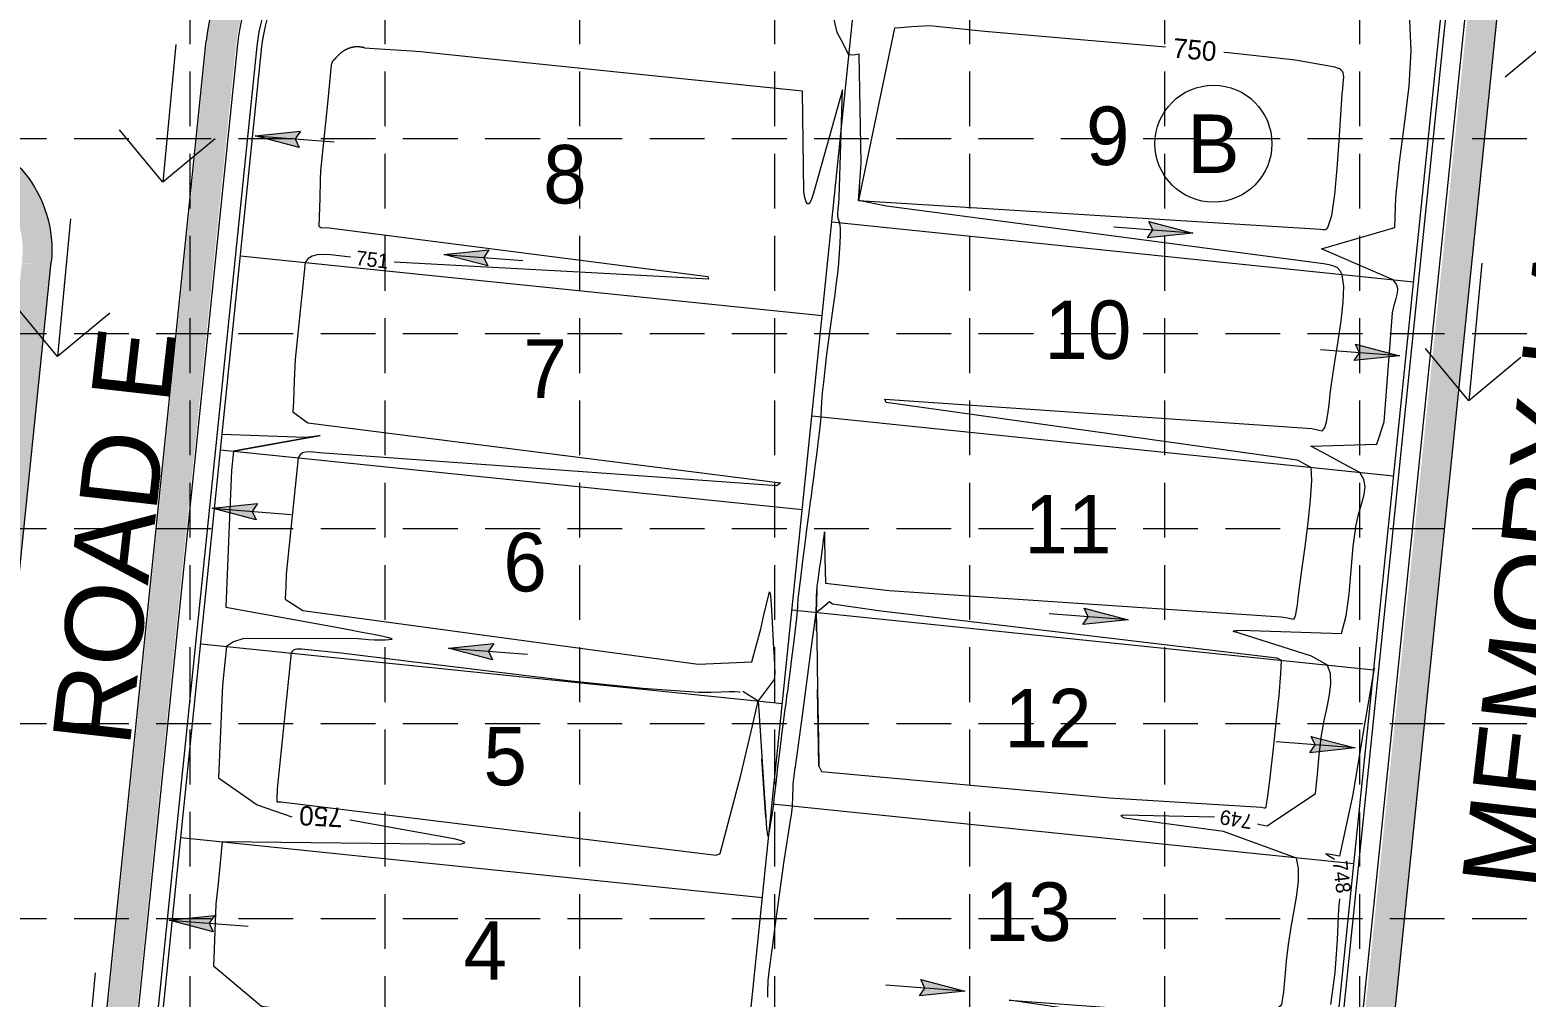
# Model space of a CAD drawing. Header units: feet. Extents: x 46644 to 49208, y 46045 to 47649.
# Drawn here: x 47453 to 47760, y 46910.7 to 47109.1 of the extents above; entities that cross this region are included whole.
import ezdxf
from ezdxf.enums import TextEntityAlignment as Align

# ---------------------------------------------------------------- set-up
doc = ezdxf.new("R2010")
doc.units = ezdxf.units.FT
doc.header["$MEASUREMENT"] = 0
doc.linetypes.add('HIDDEN', pattern=[0.375, 0.25, -0.125])
doc.layers.get('0').update_dxf_attribs({"color": 1})
for name, color, linetype, lineweight in [('06213 - LEVE 12', 1, 'Continuous', 0), ('Level 11', 1, 'Continuous', 0), ('Level 13', 1, 'Continuous', 0), ('Level 15', 1, 'Continuous', 0), ('Level 45', 1, 'Continuous', 0), ('Level 52', 1, 'Continuous', 0), ('PC', 35, 'Continuous', 0)]:
    doc.layers.add(name, color=color, linetype=linetype, lineweight=lineweight)
doc.layers.add('EROSION BLANKET', color=84, linetype='Continuous')
doc.layers.add('GRID', color=254, linetype='HIDDEN')
doc.styles.get("Standard").update_dxf_attribs({"font": 'ARIAL.TTF'})
doc.styles.add('Style-WORKING', font='WORKING.shx')
doc.styles.add('SURVEY', font='surveyor.shx')

msp = doc.modelspace()

# ---------------------------------------------------------------- hatches: boundary and pattern name
at = {"layer": 'Level 52', "linetype": 'Continuous', "lineweight": 0}
for points in [[(47508.49, 47088.36), (47507.44, 47086.76), (47508.23, 47085.02), (47499.19, 47087.4)], [(47682.34, 47066.48), (47683.39, 47068.08), (47682.59, 47069.82), (47691.64, 47067.44)], [(47547.2, 47064.04), (47546.15, 47062.45), (47546.95, 47060.7), (47537.91, 47063.08)], [(47724.76, 47041.31), (47725.81, 47042.9), (47725.02, 47044.65), (47734.06, 47042.27)], [(47499.67, 47011.95), (47498.62, 47010.36), (47499.42, 47008.61), (47490.38, 47010.99)], [(47669.08, 46987.14), (47670.13, 46988.74), (47669.33, 46990.49), (47678.37, 46988.1)], [(47548.17, 46983.26), (47547.12, 46981.66), (47547.91, 46979.92), (47538.87, 46982.3)], [(47715.65, 46960.85), (47716.7, 46962.45), (47715.91, 46964.19), (47724.95, 46961.81)], [(47490.86, 46927.46), (47489.81, 46925.87), (47490.6, 46924.12), (47481.56, 46926.51)], [(47635.56, 46910.94), (47636.61, 46912.54), (47635.81, 46914.29), (47644.85, 46911.9)]]:
    msp.add_hatch(color=7, dxfattribs=at).paths.add_polyline_path(points)

# ---------------------------------------------------------------- linework, layer by layer
at = {"color": 7, "linetype": 'Continuous', "lineweight": 0}
for p, q in [((47755.74, 47099.52), (47766.43, 47108.39)), ((47482.94, 47106.14), (47480.28, 47077.89)), ((47480.28, 47077.89), (47471.39, 47088.6)), ((47490.98, 47086.76), (47480.28, 47077.89)), ((47461.34, 47070.38), (47458.69, 47042.13)), ((47750.9, 47061.28), (47748.24, 47033.03)), ((47458.69, 47042.13), (47449.8, 47052.85)), ((47469.38, 47051), (47458.69, 47042.13)), ((47748.24, 47033.03), (47739.35, 47043.75)), ((47758.94, 47041.9), (47748.24, 47033.03)), ((47466.42, 46915.68), (47463.77, 46887.43))]:
    msp.add_line(p, q, dxfattribs=at)
at = {"layer": '06213 - LEVE 12', "color": 7, "linetype": 'Continuous', "lineweight": 0}
for p, q in [((47584.7, 46749.74), (47624.06, 47133.06)), ((47712.75, 46821.98), (47742.98, 47116.43)), ((47466.14, 46770), (47500.62, 47105.71)), ((47736.92, 47057.39), (47617.55, 47069.65)), ((47496.21, 47062.79), (47615.58, 47050.53)), ((47732.83, 47017.6), (47613.46, 47029.86)), ((47492.12, 47023), (47611.5, 47010.74)), ((47728.75, 46977.81), (47609.37, 46990.07)), ((47488.04, 46983.21), (47607.41, 46970.95)), ((47724.66, 46938.02), (47605.29, 46950.28)), ((47483.95, 46943.42), (47603.33, 46931.16))]:
    msp.add_line(p, q, dxfattribs=at)
at = {"layer": '06213 - LEVE 12', "color": 7, "linetype": 'Continuous', "lineweight": 0, "extrusion": (0, 0, -1)}
msp.add_arc((-47530.46, 47102.64), 30, 5.8631, 89.7456, dxfattribs=at)
at = {"layer": 'EROSION BLANKET', "linetype": 'Continuous', "lineweight": 0, "const_width": 6}
msp.add_lwpolyline([(47742.7, 46585.8), (47725.33, 46705.2, 0.408164), (47700.71, 46724.86), (47502.5, 46695.54, 0.402813), (47484.65, 46670.83), (47488.4, 46646.66), (47493.01, 46627.5, -1.233437), (47407.69, 46625.89), (47411.44, 46644.21), (47454.33, 47061.01, 0.408453), (47435.94, 47085.61), (47414.55, 47087.51), (47389.67, 47087.46, -1.038547), (47397.06, 47176.26), (47415.84, 47174.24), (47888.65, 47175.75)], format="xyb", dxfattribs=at)
msp.add_lwpolyline([(47751.66, 47118.27), (47724.39, 46853.32), (47720, 46811.62), (47718.9, 46789.13), (47718.87, 46777.8, -0.335592), (47700.46, 46758.37), (47502.84, 46729.21, -0.474911), (47457.61, 46767.6), (47492.3, 47106.36, -0.371269), (47528.43, 47140.6), (47731.85, 47141.87, -0.40085), (47751.72, 47118.98), (47751.69, 47118.66)], format="xyb", close=True, dxfattribs=at)
at = {"layer": 'GRID', "color": 252, "linetype": 'HIDDEN', "lineweight": 0, "ltscale": 45}
for p, q in [((47485.8, 47606.85), (47485.8, 46206.68)), ((47525.8, 47606.85), (47525.8, 46206.68)), ((47565.8, 47606.85), (47565.8, 46206.68)), ((47605.8, 47606.85), (47605.8, 46206.68)), ((47645.8, 47606.85), (47645.8, 46206.68)), ((47685.8, 47606.85), (47685.8, 46206.68)), ((47725.8, 47606.85), (47725.8, 46206.68)), ((46685.8, 47086.85), (49165.8, 47086.85)), ((46685.8, 47046.85), (49165.8, 47046.85)), ((46685.8, 47006.85), (49165.8, 47006.85)), ((46685.8, 46966.85), (49165.8, 46966.85)), ((46685.8, 46926.85), (49165.8, 46926.85))]:
    msp.add_line(p, q, dxfattribs=at)
at = {"layer": 'Level 11', "color": 7, "linetype": 'Continuous', "lineweight": 0}
msp.add_circle((47695.86, 47085.77), 12, dxfattribs=at)
msp.add_circle((47695.86, 47085.77), 12, dxfattribs=at)
at = {"layer": 'Level 13', "color": 7, "linetype": 'Continuous', "lineweight": 0}
for p, q in [((47724.19, 46820.81), (47754.65, 47117.47)), ((47454.7, 46771.17), (47489.18, 47106.88)), ((47415.36, 46652.38), (47457.37, 47061.45))]:
    msp.add_line(p, q, dxfattribs=at)
msp.add_arc((47530.46, 47102.64), 41.5, 90.2544, 174.1369, dxfattribs=at)
at = {"layer": 'Level 13', "color": 7, "linetype": 'Continuous', "lineweight": 0, "extrusion": (0, 0, -1)}
msp.add_arc((-47432.5, 47064.01), 25, 95.8631, 185.8631, dxfattribs=at)
at = {"layer": 'Level 15', "color": 7, "linetype": 'Continuous', "lineweight": 0}
for p, q in [((47713.74, 46821.88), (47745.85, 47134.6)), ((47717.72, 46821.47), (47749.9, 47134.86)), ((47461.17, 46770.51), (47495.64, 47106.22)), ((47465.15, 46770.1), (47499.62, 47105.81))]:
    msp.add_line(p, q, dxfattribs=at)
at = {"layer": 'Level 15', "color": 7, "linetype": 'Continuous', "lineweight": 0, "extrusion": (0, 0, -1)}
for radius in [35, 31]:
    msp.add_arc((-47530.46, 47102.64), radius, 5.8631, 89.7456, dxfattribs=at)
at = {"layer": 'Level 45', "color": 7, "linetype": 'Continuous', "lineweight": 0}
for p, q in [((47499.19, 47087.4), (47515.42, 47086.15)), ((47691.64, 47067.44), (47675.41, 47068.69)), ((47537.91, 47063.08), (47554.13, 47061.83)), ((47490.38, 47010.99), (47506.6, 47009.74)), ((47678.37, 46988.1), (47662.15, 46989.36)), ((47538.87, 46982.3), (47555.1, 46981.05)), ((47481.56, 46926.51), (47497.79, 46925.25)), ((47644.85, 46911.9), (47628.63, 46913.15))]:
    msp.add_line(p, q, dxfattribs=at)
at = {"layer": 'Level 45', "color": 97, "linetype": 'Continuous', "lineweight": 0}
for p, q in [((47734.06, 47042.27), (47717.83, 47043.52)), ((47724.95, 46961.81), (47708.72, 46963.06))]:
    msp.add_line(p, q, dxfattribs=at)
at = {"layer": 'Level 52', "color": 7, "linetype": 'Continuous', "lineweight": 0, "flags": 128}
for points in [[(47508.49, 47088.36), (47507.44, 47086.76), (47508.23, 47085.02), (47499.19, 47087.4)], [(47682.34, 47066.48), (47683.39, 47068.08), (47682.59, 47069.82), (47691.64, 47067.44)], [(47547.2, 47064.04), (47546.15, 47062.45), (47546.95, 47060.7), (47537.91, 47063.08)], [(47724.76, 47041.31), (47725.81, 47042.9), (47725.02, 47044.65), (47734.06, 47042.27)], [(47499.67, 47011.95), (47498.62, 47010.36), (47499.42, 47008.61), (47490.38, 47010.99)], [(47669.08, 46987.14), (47670.13, 46988.74), (47669.33, 46990.49), (47678.37, 46988.1)], [(47548.17, 46983.26), (47547.12, 46981.66), (47547.91, 46979.92), (47538.87, 46982.3)], [(47715.65, 46960.85), (47716.7, 46962.45), (47715.91, 46964.19), (47724.95, 46961.81)], [(47490.86, 46927.46), (47489.81, 46925.87), (47490.6, 46924.12), (47481.56, 46926.51)], [(47635.56, 46910.94), (47636.61, 46912.54), (47635.81, 46914.29), (47644.85, 46911.9)]]:
    msp.add_lwpolyline(points, close=True, dxfattribs=at)
at = {"layer": 'PC', "color": 35, "linetype": 'Continuous', "lineweight": 0, "flags": 128}
for points in [[(47718.02, 47064.2), (47733.09, 47068.6), (47733.28, 47074.77), (47734.06, 47082.01), (47735.07, 47089.8), (47735.99, 47097.59), (47736.46, 47104.86), (47736.15, 47111.06), (47735.44, 47114.11), (47734.3, 47116.64), (47732.73, 47118.72), (47730.72, 47120.39), (47728.27, 47121.75), (47725.38, 47122.85), (47720.86, 47124.01), (47715.87, 47124.86), (47710.71, 47125.43), (47705.72, 47125.74), (47623.48, 47131.24), (47623.46, 47131.32), (47619.73, 47131.7), (47613.55, 47132.12), (47607.37, 47132.54), (47601.58, 47132.93)], [(47623.58, 47081.8), (47623.14, 47104.14), (47622.44, 47104.03), (47621.74, 47103.94), (47621.07, 47103.99), (47619.45, 47107.07), (47619.04, 47107.84), (47618.64, 47108.61), (47618.25, 47110.39), (47617.87, 47112.16), (47617.68, 47113.05), (47617.49, 47113.94), (47596.97, 47116.05), (47583.29, 47117.45), (47576.45, 47118.15), (47568.18, 47118.71), (47559.91, 47119.27), (47551.63, 47119.83), (47543.36, 47120.39), (47542.22, 47120.47)], [(47686.04, 47105.6), (47682.11, 47105.95), (47664.62, 47107.42), (47648.95, 47108.79), (47637.57, 47109.99), (47634, 47109.72), (47631.62, 47109.55), (47630.43, 47109.46), (47623.03, 47074.11), (47623.58, 47081.8)], [(47533.18, 47104.6), (47531.27, 47104.73), (47523.63, 47105.25), (47521.72, 47105.38), (47521.71, 47105.39), (47521.71, 47105.39), (47521.7, 47105.4), (47521.69, 47105.41), (47521.67, 47105.42), (47521.66, 47105.42), (47521.64, 47105.44), (47521.61, 47105.45), (47521.58, 47105.46), (47521.55, 47105.47), (47521.52, 47105.48), (47521.48, 47105.49), (47521.45, 47105.49), (47521.41, 47105.5), (47521.37, 47105.51), (47521.34, 47105.52), (47521.3, 47105.53), (47521.26, 47105.54), (47521.22, 47105.54), (47521.18, 47105.55), (47521.13, 47105.56), (47521.09, 47105.56), (47521.05, 47105.57), (47521.01, 47105.58), (47520.97, 47105.58), (47520.93, 47105.59), (47520.89, 47105.59), (47520.84, 47105.6), (47520.8, 47105.6), (47520.76, 47105.61), (47520.72, 47105.61), (47520.68, 47105.62), (47520.64, 47105.62), (47520.6, 47105.62), (47520.56, 47105.63), (47520.52, 47105.63), (47520.47, 47105.63), (47520.43, 47105.63), (47520.39, 47105.64), (47520.35, 47105.64), (47520.31, 47105.64), (47520.27, 47105.64), (47520.23, 47105.64), (47520.19, 47105.64), (47520.15, 47105.64), (47520.11, 47105.64), (47520.07, 47105.64), (47520.02, 47105.64), (47519.98, 47105.64), (47519.94, 47105.64), (47519.9, 47105.63), (47519.86, 47105.63), (47519.82, 47105.63), (47519.78, 47105.63), (47519.73, 47105.62), (47519.69, 47105.62), (47519.65, 47105.61), (47519.61, 47105.61), (47519.57, 47105.6), (47519.52, 47105.6), (47519.48, 47105.59), (47519.44, 47105.59), (47519.4, 47105.58), (47519.35, 47105.57), (47519.31, 47105.56), (47519.27, 47105.56), (47519.23, 47105.55), (47519.18, 47105.54), (47519.14, 47105.53), (47519.1, 47105.52), (47519.05, 47105.51), (47519.01, 47105.5), (47518.97, 47105.49), (47518.92, 47105.48), (47518.88, 47105.47), (47518.84, 47105.45), (47518.79, 47105.44), (47518.75, 47105.43), (47518.71, 47105.42), (47518.66, 47105.4), (47518.62, 47105.39), (47518.58, 47105.37), (47518.53, 47105.36), (47518.49, 47105.34), (47518.45, 47105.33), (47518.4, 47105.31), (47518.36, 47105.3), (47518.31, 47105.28), (47518.27, 47105.26), (47518.23, 47105.24), (47518.18, 47105.22), (47518.14, 47105.21), (47518.1, 47105.19), (47518.05, 47105.17), (47518.01, 47105.15), (47517.97, 47105.13), (47517.92, 47105.11), (47517.88, 47105.08), (47517.83, 47105.06), (47517.79, 47105.04), (47517.75, 47105.02), (47517.7, 47104.99), (47517.66, 47104.97), (47517.62, 47104.95), (47517.57, 47104.92), (47517.53, 47104.9), (47517.49, 47104.87), (47517.44, 47104.84), (47517.4, 47104.82), (47517.36, 47104.79), (47517.31, 47104.76), (47517.27, 47104.73), (47517.23, 47104.71), (47517.19, 47104.68), (47517.14, 47104.65), (47517.1, 47104.62), (47517.06, 47104.59), (47517.01, 47104.55), (47516.97, 47104.52), (47516.93, 47104.49), (47516.89, 47104.46), (47516.84, 47104.42), (47516.8, 47104.39), (47516.76, 47104.36), (47516.72, 47104.32), (47516.68, 47104.29), (47516.63, 47104.25), (47516.59, 47104.21), (47516.55, 47104.18), (47516.51, 47104.14), (47516.47, 47104.1), (47516.43, 47104.06), (47516.39, 47104.02), (47516.34, 47103.98), (47516.3, 47103.94), (47516.26, 47103.9), (47516.22, 47103.86), (47516.18, 47103.81), (47516.14, 47103.77), (47516.1, 47103.73), (47516.06, 47103.69), (47516.02, 47103.64), (47515.98, 47103.6), (47515.94, 47103.56), (47515.9, 47103.51), (47515.86, 47103.47), (47515.83, 47103.43), (47515.79, 47103.38), (47515.75, 47103.34), (47515.71, 47103.3), (47515.67, 47103.26), (47515.64, 47103.22), (47515.6, 47103.18), (47515.56, 47103.15), (47515.52, 47103.11), (47515.49, 47103.07), (47515.45, 47103.04), (47515.42, 47103.01), (47515.38, 47102.97), (47515.34, 47102.94), (47515.31, 47102.91), (47515.27, 47102.88), (47515.24, 47102.84), (47515.21, 47102.81), (47515.17, 47102.77), (47515.14, 47102.72), (47515.1, 47102.67), (47515.07, 47102.61), (47515.03, 47102.54), (47515, 47102.46), (47514.96, 47102.36), (47514.93, 47102.25), (47514.89, 47102.11), (47514.85, 47101.95), (47514.11, 47094.71), (47513.37, 47087.48), (47512.63, 47080.24), (47512.57, 47078.35), (47512.46, 47074.56), (47512.3, 47068.87), (47512.67, 47068.62), (47513.18, 47068.54), (47513.87, 47068.59), (47592.14, 47058.57), (47592.22, 47057.96), (47527.72, 47061.48)], [(47619.75, 47096.82), (47613.8, 47075.63), (47613.34, 47074.22), (47612.91, 47073.43), (47612.59, 47073.41), (47612.29, 47073.88), (47612.02, 47074.75), (47611.79, 47075.92), (47611.51, 47096.56), (47585.4, 47099.24), (47546.23, 47103.26), (47533.18, 47104.6)], [(47623.03, 47074.11), (47717.81, 47068.25), (47718.23, 47068.18), (47718.57, 47068.16), (47718.85, 47068.21), (47719.09, 47068.34), (47719.3, 47068.58), (47720.12, 47071.07), (47720.76, 47075.34), (47721.26, 47080.69), (47721.65, 47086.38), (47721.98, 47091.71), (47722.28, 47095.93), (47722.39, 47097.09), (47722.49, 47098.03), (47722.56, 47098.79), (47722.59, 47099.4), (47722.57, 47099.89), (47722.48, 47100.3), (47722.38, 47100.52), (47722.23, 47100.73), (47722.01, 47100.92), (47721.71, 47101.11), (47721.31, 47101.29), (47720.78, 47101.48), (47712.66, 47102.92), (47698.94, 47104.43), (47697.99, 47104.52)], [(47593.84, 46939.84), (47594.61, 46940.14), (47598.86, 46956.25), (47601.25, 46966.39), (47602.44, 46971.46), (47602.7, 46967.48), (47603.74, 46951.53), (47604.01, 46947.75), (47604.08, 46946.38), (47604.17, 46945.28), (47604.26, 46944.46), (47604.37, 46943.95), (47604.49, 46943.75), (47604.63, 46943.9), (47604.98, 46946.01), (47605.32, 46948.12), (47605.67, 46950.24), (47605.67, 46950.3), (47605.68, 46950.41), (47605.68, 46950.53), (47605.68, 46950.59), (47605.81, 46951.96), (47606.11, 46954.53), (47606.5, 46957.85), (47606.95, 46961.52), (47607.39, 46965.08), (47607.78, 46968.11), (47607.94, 46969.4), (47608.09, 46970.5), (47608.22, 46971.49), (47608.35, 46972.47), (47608.49, 46973.5), (47608.65, 46974.69), (47608.99, 46977.24), (47609.37, 46980.19), (47609.76, 46983.24), (47610.11, 46986.09), (47610.38, 46988.43), (47610.52, 46989.95), (47610.53, 46990.13), (47610.53, 46990.31), (47610.54, 46990.49), (47610.54, 46990.66), (47610.55, 46991.02), (47610.67, 46992.4), (47610.91, 46994.55), (47611.23, 46997.23), (47611.59, 47000.2), (47611.98, 47003.23), (47612.35, 47006.08), (47612.62, 47008.17), (47612.88, 47010.06), (47613.12, 47011.83), (47613.35, 47013.56), (47613.59, 47015.34), (47613.85, 47017.25), (47614.16, 47019.55), (47614.48, 47021.95), (47614.78, 47024.32), (47615.05, 47026.49), (47615.25, 47028.32), (47615.37, 47029.66), (47615.39, 47030.26), (47615.4, 47030.85), (47615.41, 47031.15), (47615.42, 47031.45), (47615.5, 47032.79), (47615.66, 47034.64), (47615.88, 47036.87), (47616.15, 47039.36), (47616.45, 47041.96), (47616.78, 47044.56), (47617.12, 47047.14), (47617.47, 47049.61), (47617.81, 47052.01), (47618.15, 47054.38), (47618.46, 47056.76), (47618.75, 47059.18), (47618.98, 47061.3), (47619.29, 47065.34), (47619.35, 47067.07), (47619.33, 47068.48), (47619.2, 47069.48), (47619.07, 47069.88), (47618.94, 47070.28), (47618.88, 47070.48), (47618.81, 47070.68), (47618.8, 47071.45), (47618.87, 47072.44), (47618.98, 47073.55), (47619.08, 47074.67), (47619.75, 47096.82)], [(47623.26, 47077.35), (47623.03, 47074.11)], [(47628.78, 47072.96), (47623.03, 47074.11)], [(47716.01, 47027.34), (47717.5, 47027.02), (47718.25, 47026.86), (47718.72, 47027.56), (47719.07, 47028.71), (47719.34, 47030.28), (47719.58, 47032.21), (47719.83, 47034.45), (47720.14, 47036.96), (47720.75, 47041), (47721.43, 47045.24), (47722.06, 47049.41), (47722.5, 47053.25), (47722.61, 47056.5), (47722.26, 47058.89), (47721.87, 47059.7), (47721.31, 47060.28), (47720.56, 47060.68), (47719.62, 47060.95), (47718.46, 47061.14), (47628.78, 47072.96)], [(47704.91, 46946.22), (47705.39, 46946.1), (47706.89, 46945.84), (47716.83, 46952.46), (47717.19, 46956.37), (47717.55, 46960.44), (47718.02, 46964.4), (47718.57, 46967.45), (47719.16, 46970.22), (47719.66, 46972.74), (47719.93, 46975), (47719.85, 46977.01), (47719.27, 46978.78), (47715.95, 46980.66), (47701.12, 46985.4), (47700.71, 46985.49), (47700.36, 46985.57), (47700.1, 46985.65), (47699.95, 46985.73), (47699.91, 46985.8), (47700.04, 46985.86), (47700.35, 46985.9), (47700.79, 46985.93), (47701.34, 46985.95), (47722.14, 46985.29), (47723.12, 46988.9), (47723.71, 46993.39), (47724.1, 46998.3), (47724.51, 47003.18), (47725.13, 47007.57), (47725.71, 47009.96), (47726.32, 47012.02), (47726.79, 47013.82), (47726.98, 47015.43), (47726.72, 47016.9), (47725.87, 47018.31), (47722.54, 47020.12), (47719.2, 47021.93), (47715.87, 47023.74), (47729.41, 47024.15), (47730.88, 47028.73), (47732.59, 47051.06), (47732.96, 47052.68), (47733.35, 47054.01), (47733.64, 47055.11), (47733.71, 47056.07), (47733.44, 47056.95), (47732.73, 47057.82), (47727.66, 47060.01), (47720.07, 47063.31), (47718.02, 47064.2)], [(47518.78, 47062.52), (47516.46, 47062.79), (47514.69, 47062.96), (47513.2, 47063.03), (47511.96, 47062.97), (47510.94, 47062.71), (47510.12, 47062.21), (47509.47, 47061.43), (47508.79, 47054.8), (47508.45, 47051.48), (47507.77, 47044.85), (47507.43, 47041.53), (47507.25, 47037.22), (47507.07, 47032.9), (47506.98, 47030.74), (47510.06, 47028.49), (47607.03, 47016.23), (47606.27, 47015.62)], [(47713.06, 47020.89), (47628.72, 47032.66), (47628.4, 47033.35), (47716.01, 47027.34)], [(47492.38, 47026.22), (47509.54, 47025.6), (47512.53, 47025.93), (47509.57, 47025.4), (47497.74, 47023.26), (47494.78, 47022.73), (47494.57, 47020.74), (47494.51, 47020.07), (47494.37, 47018.75), (47493.9, 47007.52), (47493.2, 46990.68), (47514.72, 46986.77)], [(47494.78, 47022.73), (47512.53, 47025.93)], [(47606.27, 47015.62), (47512.42, 47022.34), (47511.27, 47022.48), (47510.34, 47022.56), (47509.57, 47022.53), (47508.96, 47022.34), (47508.46, 47021.97), (47508.04, 47021.37), (47506.82, 47009.43), (47506, 47001.47), (47505.59, 46997.49), (47505.48, 46994.9), (47505.37, 46992.31), (47508.98, 46990.02), (47590.12, 46979.01), (47601.14, 46979.46), (47602.95, 46986.24), (47603.54, 46988.77), (47604.74, 46993.84), (47604.89, 46993.53), (47605.04, 46992.21), (47605.18, 46990.14), (47605.32, 46987.62), (47605.46, 46984.92), (47605.6, 46982.3), (47605.72, 46980.37), (47605.8, 46978.68), (47605.83, 46977.18), (47605.75, 46975.87), (47602.44, 46971.46)], [(47629.34, 46994.09), (47709.76, 46988.73), (47710.62, 46988.57), (47711.05, 46988.48), (47711.91, 46988.32), (47712.33, 46988.23), (47712.57, 46988.6), (47712.76, 46989.21), (47712.93, 46990.07), (47713.08, 46991.19), (47713.25, 46992.55), (47713.44, 46994.17), (47714, 46998.31), (47714.65, 47003.1), (47715.29, 47008.07), (47715.8, 47012.75), (47716.05, 47016.66), (47715.92, 47019.34), (47714.49, 47020.11), (47713.54, 47020.63), (47713.06, 47020.89)], [(47627.13, 46989.92), (47617.7, 46991.33), (47617.09, 46991.79), (47616.18, 46991.04), (47615.26, 46990.3), (47614.81, 46989.93), (47614.35, 46989.56), (47614.37, 46990.33), (47614.39, 46991.11), (47614.43, 46992.66), (47614.47, 46994.21), (47614.52, 46994.64), (47614.57, 46995.03), (47614.63, 46995.43), (47614.68, 46995.83), (47614.74, 46996.28), (47614.81, 46996.78), (47615.05, 46998.52), (47615.34, 47000.58), (47615.62, 47002.66), (47615.87, 47004.48), (47616.03, 47005.73), (47616.05, 47006.13), (47616.08, 47004.39), (47616.14, 47000.89), (47616.23, 46995.64), (47629.34, 46994.09)], [(47614.47, 46994.21), (47614.35, 46989.56)], [(47674.54, 46951.6), (47705.75, 46949.65), (47706.02, 46949.6), (47706.3, 46949.56), (47706.57, 46949.51), (47706.64, 46949.64), (47706.7, 46949.86), (47706.76, 46950.18), (47706.83, 46950.61), (47706.91, 46951.16), (47707, 46951.85), (47707.48, 46955.77), (47708.1, 46961.08), (47708.75, 46966.94), (47709.32, 46972.56), (47709.71, 46977.1), (47709.8, 46979.75), (47709.65, 46979.84), (47709.5, 46979.92), (47709.04, 46980.18), (47708.89, 46980.27), (47627.13, 46989.92)], [(47613.4, 46982.54), (47614.35, 46989.56), (47614.44, 46984.31), (47614.62, 46973.82), (47614.8, 46963.33), (47614.89, 46958.09), (47615.41, 46957.01), (47674.54, 46951.6)], [(47614.41, 46985.82), (47614.35, 46989.56)], [(47514.72, 46986.77), (47518.8, 46986.07), (47520.8, 46985.65), (47522.36, 46985.34), (47523.86, 46985.06), (47525.21, 46984.8), (47526.31, 46984.57), (47527.05, 46984.37), (47527.35, 46984.2), (47527.18, 46984.09), (47526.67, 46984), (47525.87, 46983.95), (47524.86, 46983.93), (47523.7, 46983.95), (47522.45, 46984.01), (47520.33, 46984.2), (47496.87, 46984.29), (47494.8, 46983.58), (47493.34, 46982.66), (47492.8, 46977.36), (47492.53, 46974.71), (47492.33, 46969.96), (47492.13, 46965.21), (47491.73, 46955.71), (47499.62, 46950.14), (47506.73, 46947.66)], [(47598.71, 46973.22), (47598.61, 46973.25), (47597.62, 46973.34), (47596.39, 46973.32), (47594.82, 46973.26), (47592.8, 46973.2), (47590.25, 46973.22), (47578.74, 46973.99), (47563.39, 46975.59), (47546.46, 46977.62), (47530.2, 46979.65), (47516.88, 46981.27), (47508.75, 46982.08), (47508.19, 46982.1), (47507.74, 46982.09), (47507.37, 46982.02), (47507.07, 46981.87), (47506.82, 46981.64), (47506.61, 46981.3), (47506.13, 46976.66), (47505.65, 46972.02), (47503.75, 46953.45), (47503.71, 46952.59), (47503.69, 46952.15), (47503.66, 46951.29), (47503.64, 46950.86), (47503.77, 46950.8), (47503.96, 46950.76), (47504.21, 46950.75), (47504.54, 46950.74), (47593.84, 46939.84)], [(47604.39, 46910.7), (47604.41, 46911.2), (47604.42, 46911.69), (47604.43, 46912.17), (47604.44, 46912.66), (47604.46, 46913.18), (47604.52, 46914.12), (47604.62, 46915.2), (47604.76, 46916.44), (47604.94, 46917.86), (47605.16, 46919.5), (47605.41, 46921.39), (47605.94, 46925.28), (47606.54, 46929.67), (47607.17, 46934.23), (47607.8, 46938.63), (47608.37, 46942.54), (47608.86, 46945.64), (47609.02, 46946.56), (47609.15, 46947.35), (47609.27, 46948.03), (47609.37, 46948.65), (47609.44, 46949.24), (47609.5, 46949.84), (47609.51, 46950.5), (47609.53, 46951.16), (47609.55, 46951.81), (47609.6, 46953.78), (47609.63, 46954.37), (47609.68, 46954.96), (47609.76, 46955.62), (47609.86, 46956.43), (47609.99, 46957.44), (47610.1, 46957.98), (47611.52, 46968.51), (47613.4, 46982.54)], [(47728.89, 46978.15), (47728.75, 46977.81), (47726.6, 46965.04), (47724.45, 46952.28), (47721.72, 46939.62), (47719.42, 46940.02), (47718.84, 46940.12), (47719.36, 46939.82), (47720.71, 46939.02)], [(47728.75, 46977.83), (47728.75, 46977.81)], [(47599.29, 46973.46), (47602.44, 46971.46)], [(47614.89, 46958.09), (47614.62, 46973.82)], [(47604, 46947.55), (47603.22, 46959.51)], [(47518.68, 46947.05), (47520.19, 46946.82), (47539.98, 46943.24), (47541.52, 46942.83), (47542.16, 46942.47), (47541.95, 46942.22), (47541.19, 46942), (47492.48, 46942.54), (47492.26, 46940.41), (47492.04, 46938.28), (47491.6, 46934.02), (47491.17, 46929.75), (47491.03, 46926.06), (47490.75, 46918.67), (47490.69, 46917.15)], [(47706.38, 46899.87), (47704.81, 46900.82), (47702.9, 46902), (47701.94, 46902.58), (47700.98, 46903.17), (47653.94, 46910.1), (47706.12, 46906.27), (47709.88, 46909.2), (47710.27, 46911.81), (47710.58, 46914.83), (47710.88, 46918.12), (47711.26, 46921.51), (47711.81, 46925.04), (47712.41, 46928.45), (47712.96, 46931.64), (47713.3, 46934.55), (47713.33, 46937.1), (47712.9, 46939.22), (47697.93, 46944.69), (47677.58, 46947.44), (47677.05, 46947.72), (47676.93, 46947.95), (47677.36, 46948.13), (47696.05, 46947.69)], [(47721.69, 46930.9), (47721.52, 46928.79), (47721.21, 46922.49), (47720.74, 46915.66), (47719.88, 46909.21)], [(47490.69, 46917.15), (47500.51, 46908.88), (47565.39, 46900.34), (47566.43, 46899.77), (47565.86, 46899.36), (47564.06, 46899.05), (47541.29, 46899.41)]]:
    msp.add_lwpolyline(points, dxfattribs=at)

# ---------------------------------------------------------------- texts
at = {"color": 7, "linetype": 'Continuous', "lineweight": 0, "char_height": 16, "attachment_point": 7, "line_spacing_factor": 0.722892}
for s, insert, rotation in [('MEMORY LANE', (47762.88, 46932.36), 83.4366), ('ROAD E', (47473.67, 46961.72), 83.5576)]:
    msp.add_mtext(s, dxfattribs=dict(at, insert=insert, rotation=rotation))
at = {"layer": 'Level 11', "color": 7, "linetype": 'Continuous', "lineweight": 0, "char_height": 12, "attachment_point": 5, "line_spacing_factor": 0.722892, "style": 'SURVEY'}
for s, insert in [('\\FENGINEERING.shx;9', (47674.17, 47087.31)), ('\\FENGINEERING.shx;9', (47674.17, 47087.31)), ('\\FENGINEERING.shx;B', (47695.86, 47085.77)), ('\\FENGINEERING.shx;B', (47695.86, 47085.77)), ('\\FENGINEERING.shx;8', (47562.78, 47079.43)), ('\\FENGINEERING.shx;8', (47562.78, 47079.43)), ('\\FENGINEERING.shx;10', (47670.08, 47047.52)), ('\\FENGINEERING.shx;10', (47670.08, 47047.52)), ('\\FENGINEERING.shx;7', (47558.7, 47039.64)), ('\\FENGINEERING.shx;7', (47558.7, 47039.64)), ('\\FENGINEERING.shx;11', (47666, 47007.73)), ('\\FENGINEERING.shx;11', (47666, 47007.73)), ('\\FENGINEERING.shx;6', (47554.61, 46999.85)), ('\\FENGINEERING.shx;6', (47554.61, 46999.85)), ('\\FENGINEERING.shx;12', (47661.91, 46967.94)), ('\\FENGINEERING.shx;12', (47661.91, 46967.94)), ('\\FENGINEERING.shx;5', (47550.52, 46960.06)), ('\\FENGINEERING.shx;5', (47550.52, 46960.06)), ('\\FENGINEERING.shx;13', (47657.83, 46928.15)), ('\\FENGINEERING.shx;13', (47657.83, 46928.15)), ('\\FENGINEERING.shx;4', (47546.44, 46920.27)), ('\\FENGINEERING.shx;4', (47546.44, 46920.27))]:
    msp.add_mtext(s, dxfattribs=dict(at, insert=insert))
at = {"layer": 'PC', "color": 35, "linetype": 'Continuous', "lineweight": 0, "style": 'Style-WORKING'}
for s, height, rotation, p in [('750', 4, 354.8448, (47692.01, 47105.06)), ('751', 3, 353.331, (47523.25, 47062.01)), ('750', 4, 177.0742, (47512.72, 46947.75)), ('749', 3, 170.5695, (47700.52, 46947.15)), ('748', 3, 276.8495, (47722.2, 46935.37))]:
    msp.add_text(s, height=height, rotation=rotation, dxfattribs=at).set_placement(p, align=Align.MIDDLE_CENTER)

doc.saveas('drawing.dxf')
